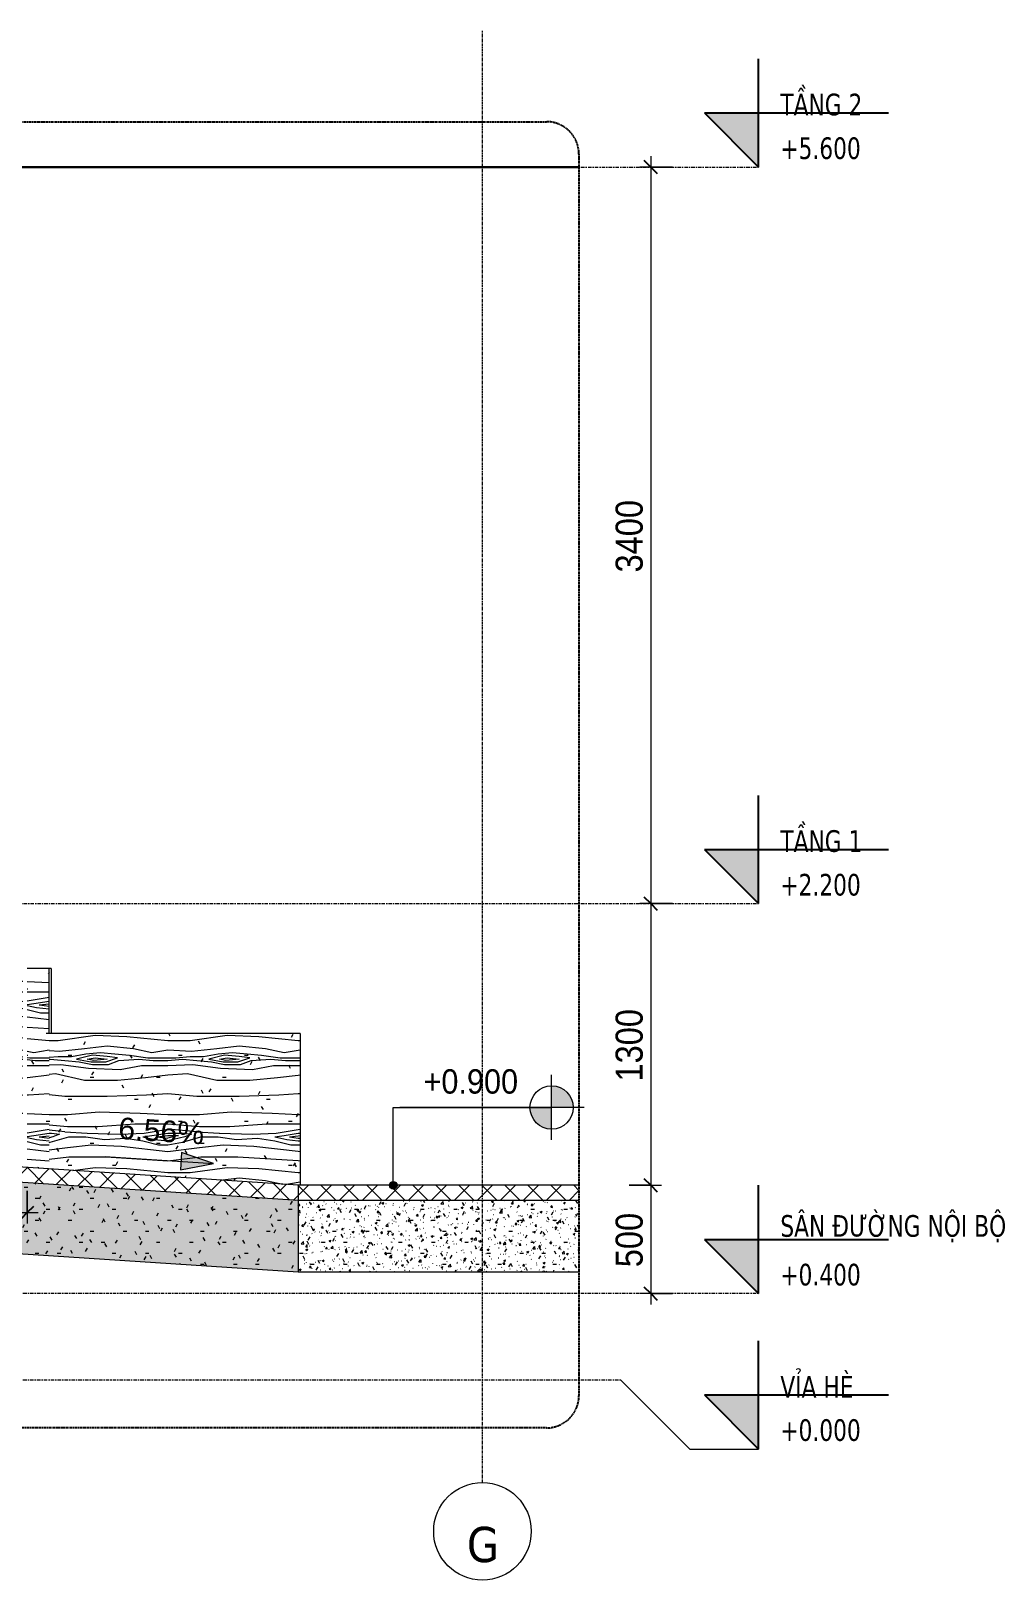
# Model space of a CAD drawing. Header units: millimetres. Extents: x 74302 to 149682, y -1785 to 49068.
# Drawn here: x 111102 to 115596, y -922 to 6229 of the extents above; entities that cross this region are included whole.
import ezdxf

# ---------------------------------------------------------------- set-up
doc = ezdxf.new("R2010")
doc.units = ezdxf.units.MM
for name, pattern in [('Centre', [31.75, 6.35, -4.7625, 15.875, -4.7625]), ('Grid Line', [22.225, 12.7, -3.175, 3.175, -3.175]), ('Hidden', [7.14375, 4.7625, -2.38125])]:
    doc.linetypes.add(name, pattern=pattern)
for name, color, linetype, lineweight in [('A-ANNO-DIMS', 211, 'Continuous', 9), ('A-ANNO-DIMS-50', 211, 'Continuous', 9), ('A-DETL-GENF', 92, 'Continuous', 18), ('A-DETL-GENF-3', 92, 'Hidden', 25), ('A-FLOR-FNSH-2', 7, 'Continuous', 18), ('A-FLOR-LEVL', 51, 'Continuous', 9), ('A-FLOR-LEVL-1', 51, 'Continuous', 25), ('A-FLOR-LEVL-2', 51, 'Centre', 9), ('A-FLOR-MCUT', 51, 'Continuous', 18), ('A-FLOR-PATT-2', 8, 'Continuous', 18), ('A-WALL', 113, 'Continuous', 18), ('A-WALL-PATT-5', 254, 'Continuous', 18), ('G-ANNO-DIMS', 111, 'Continuous', 9), ('M-EQPM', 50, 'Continuous', 18), ('M-EQPM-2', 50, 'Continuous', 25), ('S-GRID-1', 1, 'Grid Line', 9), ('S-GRID-IDEN', 1, 'Continuous', 9)]:
    doc.layers.add(name, color=color, linetype=linetype, lineweight=lineweight)
doc.styles.add('Arial_3', font='arial.ttf', dxfattribs={"height": 100})
doc.styles.add('Arial_4', font='arial.ttf', dxfattribs={"width": 0.9, "height": 112.5})
doc.styles.add('Tahoma_B', font='tahomabd.ttf', dxfattribs={"height": 162.5})
doc.styles.add('Tahoma_B_1', font='tahomabd.ttf', dxfattribs={"width": 0.85, "height": 100})
doc.styles.add('UTM Avo', font='', dxfattribs={"width": 0.9, "height": 125})
doc.styles.get('UTM Avo').set_extended_font_data('UTM Avo')
doc.dimstyles.new('1_Dim_chi_tiet_2_5', dxfattribs={"dimscale": 304.8, "dimtxt": 124.912619, "dimasz": 0.19685, "dimexe": 0.164042, "dimexo": 0.0625, "dimgap": 0.016404, "dimtad": 1, "dimdec": 0, "dimrnd": 5, "dimzin": 0, "dimdsep": 46, "dimtxsty": 'UTM Avo', "dimblk1": 'OBLIQUE', "dimblk2": 'OBLIQUE', "dimsah": 1, "dimcen": 0.09, "dimdle": 0.164042, "dimazin": 0, "dimtfac": 1, "dimtdec": 4, "dimtix": 1, "dimtmove": 0, "dimatfit": 3, "dimfxl": 0.328084, "dimfxlon": 1, "dimtvp": 1, "dimtolj": 1, "dimtzin": 0, "dimarcsym": 2})
pattern_1 = [(0, (108327.66, 15725), (203.2, 50.8), [16.764, -135.636, 16.764, -135.636, -812.8]), (0, (108327.66, 15725), (203.2, 50.8), [-304.8, 16.764, -288.036, 16.764, -135.636, -355.6]), (0, (108327.66, 15725), (203.2, 50.8), [-762, 16.764, -84.836, 16.764, -237.236]), (120, (108403.86, 15750.4), (-145.59409, 150.57636), [16.764, -135.636, 16.764, -135.636, -812.8]), (120, (108403.86, 15750.4), (-145.59409, 150.57636), [-304.8, 16.764, -288.036, 16.764, -135.636, -355.6]), (120, (108403.86, 15750.4), (-145.59409, 150.57636), [-762, 16.764, -84.836, 16.764, -237.236]), (240, (108429.26, 15852), (-57.60591, -201.37636), [16.764, -135.636, 16.764, -135.636, -812.8]), (240, (108429.26, 15852), (-57.60591, -201.37636), [-304.8, 16.764, -288.036, 16.764, -135.636, -355.6]), (240, (108429.26, 15852), (-57.60591, -201.37636), [-762, 16.764, -84.836, 16.764, -237.236])]
pattern_2 = [(50, (108327.66, 15725), (91.09195, -7.96922), [9.525, -104.775]), (355, (108327.66, 15725), (-17.6212, 95.5283), [7.62, -83.82]), (100.451, (108335.25, 15724.34), (73.47134, 87.55785), [8.095, -89.045]), (46.184, (108327.66, 15750.4), (135.5398, -21.0213), [14.287, -157.162]), (96.636, (108338.95, 15748.65), (118.7017, 123.7142), [12.143, -133.568]), (351.184, (108327.66, 15750.4), (118.7029, 123.713), [11.43, -125.73]), (21, (108340.36, 15744.05), (75.80726, -51.1323), [9.525, -104.775]), (326, (108340.36, 15744.05), (30.9012, 92.09387), [7.62, -83.82]), (71.451, (108346.68, 15739.79), (106.70837, 40.9602), [8.095, -89.045]), (37.5, (108327.66, 15725), (1.54416, 42.27754), [1.676, -81.128, 1.676, -83.414, -84.138]), (37.5, (108327.66, 15725), (1.54416, 42.27754), [-167.894, 1.676, -82.461]), (7.5, (108327.66, 15725), (33.40972, 50.09037), [1.676, -46.838, 1.676, -79.223, -32.068]), (7.5, (108327.66, 15725), (33.40972, 50.09037), [-129.413, 1.676, -30.391]), (327.5, (108299.338, 15725), (67.79551, -2.864035), [1.676, -30.074, 1.676, -97.384, -131.445]), (327.5, (108299.338, 15725), (67.79551, -2.864035), [-130.81, 1.676, -129.769]), (317.5, (108286.64, 15725), (74.06478, 12.71375), [1.676, -39.599, 1.676, -64.11, -93.345]), (317.5, (108286.64, 15725), (74.06478, 12.71375), [-107.061, 1.676, -91.669])]
pattern_3 = [(45, (108327.66, 15725), (-53.033, 53.033), []), (135, (108327.66, 15725), (-53.033, -53.033), [])]
pattern_4 = [(349.695, (112528.345, 869.39), (3657.5982, -609.61), [68.155, -6747.38]), (0, (112595.4, 857.2), (609.6, 609.6), [67.06, -542.54]), (18.435, (112662.46, 857.2), (1219.2, 609.602), [57.83, -1869.89]), (172.875, (112717.32, 875.49), (4267.1994, -609.599), [49.15, -4865.604]), (174.806, (112668.55, 881.584), (6096.004, -609.5547), [67.333, -6665.92]), (194.036, (112601.5, 887.68), (-1828.802, -609.592), [75.4, -2438.04]), (9.462, (112577.11, 869.39), (3048.005, 609.5835), [37.08, -3670.97]), (353.66, (112613.69, 875.49), (-4876.8008, 609.5835), [55.2, -5464.96]), (185.711, (112668.55, 869.39), (-5486.3951, -609.6394), [61.264, -6065.14]), (168.69, (112607.59, 863.3), (2438.4, -609.603), [31.084, -3077.28]), (354.806, (112473.48, 863.296), (-6096.004, 609.5547), [67.333, -6665.92]), (348.69, (112540.54, 857.2), (-2438.4, 609.603), [62.17, -3046.194]), (0, (112601.5, 845), (609.6, 609.6), [73.15, -536.45]), (20.556, (112674.65, 845.01), (3048, 1219.197), [52.084, -5156.34]), (3.814, (112723.417, 863.296), (8534.4012, 609.5889), [91.643, -9072.654]), (354.806, (112814.857, 869.39), (-6096.004, 609.5547), [67.333, -6665.92]), (0, (112881.9, 863.3), (609.6, 609.6), [67.06, -542.54]), (5.194, (112339.37, 863.296), (6096.004, 609.5547), [67.333, -6665.92]), (354.806, (112406.425, 869.39), (-6096.004, 609.5547), [67.333, -6665.92]), (0, (112339.37, 875.5), (609.6, 609.6), [36.58, -573.02]), (5.194, (112375.945, 875.49), (6096.004, 609.5547), [67.333, -6665.92]), (0, (112443, 881.6), (609.6, 609.6), [60.96, -548.64]), (10.305, (112503.96, 881.584), (-3657.5982, -609.61), [68.155, -6747.38]), (5.194, (112571.017, 893.776), (6096.004, 609.5547), [67.333, -6665.92]), (354.806, (112638.07, 899.87), (-6096.004, 609.5547), [67.333, -6665.92]), (354.806, (112705.13, 893.776), (-6096.004, 609.5547), [67.333, -6665.92]), (351.87, (112772.185, 887.68), (-3657.6004, 609.593), [86.21, -4224.31]), (0, (112857.5, 875.5), (609.6, 609.6), [91.44, -518.16]), (347.471, (112833.145, 509.73), (3047.9989, -609.6108), [56.2, -5564.033]), (354.289, (112888.01, 497.536), (-5486.3951, 609.6394), [61.264, -6065.14]), (8.13, (112833.145, 509.73), (3657.6004, 609.593), [43.105, -4267.42]), (9.462, (112875.82, 515.82), (3048.005, 609.5835), [74.16, -3633.89]), (0, (112339.37, 528), (609.6, 609.6), [73.15, -536.45]), (350.538, (112412.52, 528.02), (-3048.005, 609.5835), [37.08, -3670.97]), (201.801, (112449.1, 521.92), (1828.8045, 609.587), [32.83, -3249.97]), (192.995, (112418.617, 509.73), (5486.3931, 1219.2375), [81.33, -8051.747]), (352.875, (112900.2, 509.73), (-4267.1994, 609.599), [49.15, -4865.604]), (7.125, (112900.2, 509.73), (4267.1994, 609.599), [49.15, -4865.604]), (0, (112339.37, 515.8), (609.6, 609.6), [48.77, -560.83]), (194.036, (112388.14, 515.82), (-1828.802, -609.592), [50.27, -2463.18]), (356.633, (112473.48, 534.112), (-9753.5944, 609.6919), [103.81, -10277.302]), (357.709, (112577.113, 528.016), (-14630.39665, 609.6991), [152.522, -15099.665]), (3.18, (112729.513, 521.92), (10363.1983, 609.6312), [109.897, -10879.823]), (9.462, (112839.24, 528.02), (3048.005, 609.5835), [111.24, -3596.81]), (10.305, (112339.37, 473.15), (-3657.5982, -609.61), [68.155, -6747.38]), (15.945, (112406.425, 485.34), (-2438.4042, -609.583), [88.76, -4349.196]), (0, (112491.77, 509.7), (609.6, 609.6), [79.25, -530.35]), (351.87, (112571.02, 509.73), (-3657.6004, 609.593), [86.21, -4224.31]), (3.576, (112656.36, 497.536), (9144.003, 609.5468), [97.726, -9674.906]), (351.254, (112753.897, 503.63), (4267.201, -609.5878), [80.18, -7937.856]), (345.964, (112833.14, 491.44), (-1828.802, 609.592), [75.4, -2438.04]), (0, (112906.3, 473.15), (609.6, 609.6), [42.67, -566.93]), (174.806, (112473.48, 534.11), (6096.004, -609.5547), [134.665, -6598.587]), (355.236, (112339.37, 570.69), (-6705.5965, 609.6414), [146.81, -7193.745]), (0, (112485.7, 558.5), (609.6, 609.6), [140.2, -469.4]), (4.086, (112625.88, 558.496), (7924.795, 609.6527), [171.123, -8385.02]), (0, (112796.57, 570.7), (609.6, 609.6), [152.4, -457.2]), (7.125, (112339.37, 442.67), (4267.1994, 609.599), [147.443, -4767.31]), (6.34, (112485.67, 460.96), (4876.8008, 609.5835), [110.403, -5409.76]), (357.51, (112595.4, 473.152), (-13411.19697, 609.7044), [140.34, -13893.706]), (353.48, (112735.609, 467.056), (-15849.59217, 1828.85517), [214.749, -21260.135]), (3.013, (112339.37, 838.912), (10972.79715, 609.6408), [115.984, -11482.446]), (351.87, (112455.19, 845.01), (-3657.6004, 609.593), [129.316, -4181.21]), (357.614, (112583.209, 826.72), (-14020.79943, 609.6137), [146.43, -14496.664]), (10.62, (112729.513, 820.624), (-6705.59246, -1219.2397), [99.236, -9824.334]), (0, (112827.05, 838.9), (609.6, 609.6), [121.92, -487.68]), (356.82, (112339.37, 912.064), (-10363.1983, 609.6312), [109.897, -10879.823]), (6.009, (112449.097, 905.968), (-6095.999, -609.5992), [116.464, -11529.93]), (6.71, (112564.92, 918.16), (-5486.39734, -609.6157), [104.346, -10330.325]), (354.289, (112668.55, 930.35), (-5486.395, 609.6394), [122.53, -6003.877]), (347.905, (112790.473, 918.16), (-5486.3949, 1219.223), [87.28, -8640.862]), (9.462, (112875.82, 899.87), (3048.005, 609.5835), [74.16, -3633.89]), (3.814, (112339.37, 796.24), (8534.4012, 609.5889), [91.643, -9072.654]), (347.196, (112430.81, 802.336), (-7924.80896, 1828.76326), [137.532, -13615.67]), (0, (112564.9, 771.86), (609.6, 609.6), [152.4, -457.2]), (5.44, (112717.32, 771.856), (-6705.6025, -609.56085), [128.595, -12730.932]), (6.71, (112845.337, 784.048), (-5486.39734, -609.6157), [104.346, -10330.325]), (0, (112339.37, 954.74), (609.6, 609.6), [103.63, -505.97]), (8.13, (112443, 954.74), (3657.6004, 609.593), [172.42, -4138.1]), (357.614, (112613.689, 979.12), (-14020.79943, 609.6137), [146.43, -14496.664]), (354.472, (112759.993, 973.024), (12801.59101, -1219.3029), [189.859, -18796.025]), (6.843, (112339.369, 400), (-10363.19504, -1219.24128), [153.494, -15195.842]), (0, (112491.77, 418.3), (609.6, 609.6), [170.69, -438.91]), (356.348, (112662.457, 418.288), (-18897.60496, 1219.126665), [287.095, -28422.422]), (0, (112339.37, 613.36), (609.6, 609.6), [146.3, -463.3]), (4.764, (112485.673, 613.36), (6705.5965, 609.6414), [146.81, -7193.745]), (358.152, (112631.977, 625.552), (-18287.99624, 609.72412), [189.074, -18718.355]), (357.274, (112820.953, 619.456), (-12192.00424, 609.53415), [128.16, -12687.945]), (354.806, (112339.37, 710.896), (-6096.004, 609.5547), [134.665, -6598.587]), (0, (112473.5, 698.7), (609.6, 609.6), [195.07, -414.53]), (1.909, (112668.553, 698.704), (17678.40105, 609.55323), [182.982, -18115.176]), (3.576, (112851.433, 704.8), (9144.003, 609.5468), [97.726, -9674.906])]
pattern_5 = [(0, (108327.66, 15725), (406.4, 101.6), [16.764, -288.036, 16.764, -288.036, -1625.6]), (0, (108327.66, 15725), (406.4, 101.6), [-609.6, 16.764, -592.836, 16.764, -288.036, -711.2]), (0, (108327.66, 15725), (406.4, 101.6), [-1524, 16.764, -186.436, 16.764, -491.236]), (120, (108480.06, 15775.8), (-291.1882, 301.1527), [16.764, -288.036, 16.764, -288.036, -1625.6]), (120, (108480.06, 15775.8), (-291.1882, 301.1527), [-609.6, 16.764, -592.836, 16.764, -288.036, -711.2]), (120, (108480.06, 15775.8), (-291.1882, 301.1527), [-1524, 16.764, -186.436, 16.764, -491.236]), (240, (108530.86, 15979), (-115.2118, -402.7527), [16.764, -288.036, 16.764, -288.036, -1625.6]), (240, (108530.86, 15979), (-115.2118, -402.7527), [-609.6, 16.764, -592.836, 16.764, -288.036, -711.2]), (240, (108530.86, 15979), (-115.2118, -402.7527), [-1524, 16.764, -186.436, 16.764, -491.236])]

# ---------------------------------------------------------------- blocks, each defined once
blk = doc.blocks.new('TKTC_XREF_251221_MB TANG 2-7 - TKTC_XREF_251221_MB TANG 2-7-2039446-TKCS_SẢNH - BẬC CẤP 2 - MẶT CẮT 2')
at = {"layer": 'M-EQPM-2'}
for p, q in [((38056.9, 5600), (48882.3, 5600)), ((48882.3, 5600), (45738.6, 5600))]:
    blk.add_line(p, q, dxfattribs=at)
blk = doc.blocks.new('BORDER VIEW - BORDER VIEW-2359274-TKCS_SẢNH - BẬC CẤP 2 - MẶT CẮT 2')
at = {"layer": 'A-DETL-GENF-3'}
for p, q in [((38206.9, 5809.6), (48732.3, 5809.6)), ((48882.3, 5659.6), (48882.3, -70)), ((48732.3, -220), (38206.9, -220))]:
    blk.add_line(p, q, dxfattribs=at)
for centre, start, end in [((48732.3, 5659.6), 0, 90), ((48732.3, -70), 270, 0)]:
    blk.add_arc(centre, 150, start, end, dxfattribs=at)
blk = doc.blocks.new('Level - CAO ĐỘ LEVEL-350587-TKCS_SẢNH - BẬC CẤP 2 - MẶT CẮT 2')
at = {"layer": 'A-FLOR-LEVL'}
blk.add_hatch(color=256, dxfattribs=at).paths.add_polyline_path([(49710.9, 2450), (49710.9, 2200), (49460.9, 2450)])
at = {"layer": 'A-FLOR-LEVL-1'}
for p, q in [((49710.9, 2200), (49710.9, 2700)), ((49460.9, 2450), (49710.9, 2200)), ((49460.9, 2450), (50310.9, 2450))]:
    blk.add_line(p, q, dxfattribs=at)
blk = doc.blocks.new('Grid - M_Grid Head - Circle-353313-TKCS_SẢNH - BẬC CẤP 2 - MẶT CẮT 2')
at = {"layer": 'S-GRID-IDEN'}
blk.add_circle((39236.9, -697.3), 225, dxfattribs=at)
blk = doc.blocks.new('Spot Elevations - M_Spot Elevation - Target Filled-350595-TKCS_SẢNH - BẬC CẤP 2 - MẶT CẮT 2')
at = {"layer": 'G-ANNO-DIMS'}
h = blk.add_hatch(color=256, dxfattribs=at)
edge = h.paths.add_edge_path()
edge.add_line((48756.2, 1259.2), (48856.2, 1259.2))
edge.add_arc((48756.2, 1259.2), 100, 0, 90)
edge.add_line((48756.2, 1359.2), (48756.2, 1259.2))
h = blk.add_hatch(color=256, dxfattribs=at)
edge = h.paths.add_edge_path()
edge.add_line((48756.2, 1259.2), (48656.2, 1259.2))
edge.add_arc((48756.2, 1259.2), 100, 180, 270)
edge.add_line((48756.2, 1159.2), (48756.2, 1259.2))
for p, q in [((48756.2, 1109.2), (48756.2, 1409.2)), ((48906.2, 1259.2), (48056.2, 1259.2))]:
    blk.add_line(p, q, dxfattribs=at)
blk.add_circle((48756.2, 1259.2), 100, dxfattribs=at)
blk = doc.blocks.new('DIMBLOCK19-TKCS_SẢNH - BẬC CẤP 2 - MẶT CẮT 2')
at = {"layer": 'A-ANNO-DIMS-50'}
for p, q in [((109285, 873.6), (109285, 723.6)), ((109285, 773.6), (109285, 873.6)), ((111085, 873.6), (111085, 723.6)), ((111085, 773.6), (111085, 873.6)), ((109235, 773.6), (111135, 773.6))]:
    blk.add_line(p, q, dxfattribs=at)
at = {"layer": 'A-ANNO-DIMS-50', "lineweight": 25}
for p, q in [((109285, 773.6), (109315, 803.6)), ((111085, 773.6), (111115, 803.6)), ((109285, 773.6), (109255, 743.6)), ((111085, 773.6), (111055, 743.6))]:
    blk.add_line(p, q, dxfattribs=at)
at = {"layer": 'A-ANNO-DIMS-50', "color": 0, "insert": (110013.8, 936), "char_height": 125, "width": 410.824, "attachment_point": 1, "line_spacing_factor": 1.110334, "style": 'UTM Avo'}
blk.add_mtext('1800', dxfattribs=at)
blk = doc.blocks.new('_Oblique')
at = {"color": 0, "linetype": 'ByBlock', "lineweight": -2}
blk.add_line((-0.5, -0.5), (0.5, 0.5), dxfattribs=at)
blk = doc.blocks.new('DIMBLOCK22-TKCS_SẢNH - BẬC CẤP 2 - MẶT CẮT 2')
at = {"layer": 'A-ANNO-DIMS-50'}
for p, q in [((113961.6, 5650), (113961.6, 2200)), ((114061.6, 5600), (113911.6, 5600)), ((113961.6, 5600), (114061.6, 5600)), ((114061.6, 2200), (113911.6, 2200)), ((113961.6, 2200), (114061.6, 2200))]:
    blk.add_line(p, q, dxfattribs=at)
at = {"layer": 'A-ANNO-DIMS-50', "lineweight": 25}
for p, q in [((113961.6, 5600), (113931.6, 5630)), ((113961.6, 5600), (113991.6, 5570)), ((113961.6, 2200), (113931.6, 2230)), ((113961.6, 2200), (113991.6, 2170))]:
    blk.add_line(p, q, dxfattribs=at)
at = {"layer": 'A-ANNO-DIMS-50', "color": 0, "insert": (113799.2, 3728.8), "char_height": 125, "width": 410.824, "attachment_point": 1, "rotation": 90, "line_spacing_factor": 1.110334, "style": 'UTM Avo'}
blk.add_mtext('3400', dxfattribs=at)
blk = doc.blocks.new('DIMBLOCK23-TKCS_SẢNH - BẬC CẤP 2 - MẶT CẮT 2')
at = {"layer": 'A-ANNO-DIMS-50', "lineweight": 25}
for p, q in [((113961.6, 2200), (113931.6, 2230)), ((113961.6, 2200), (113991.6, 2170)), ((113961.6, 900), (113931.6, 930)), ((113961.6, 900), (113991.6, 870))]:
    blk.add_line(p, q, dxfattribs=at)
at = {"layer": 'A-ANNO-DIMS-50'}
for p, q in [((114061.6, 2200), (113911.6, 2200)), ((113961.6, 2200), (113961.6, 900)), ((113961.6, 2200), (114061.6, 2200)), ((113861.6, 900), (114011.6, 900)), ((113961.6, 900), (113861.6, 900))]:
    blk.add_line(p, q, dxfattribs=at)
at = {"layer": 'A-ANNO-DIMS-50', "color": 0, "insert": (113799.2, 1378.8), "char_height": 125, "width": 410.824, "attachment_point": 1, "rotation": 90, "line_spacing_factor": 1.110334, "style": 'UTM Avo'}
blk.add_mtext('1300', dxfattribs=at)
blk = doc.blocks.new('DIMBLOCK24-TKCS_SẢNH - BẬC CẤP 2 - MẶT CẮT 2')
at = {"layer": 'A-ANNO-DIMS-50', "lineweight": 25}
for p, q in [((113961.6, 900), (113931.6, 930)), ((113961.6, 900), (113991.6, 870)), ((113961.6, 400), (113931.6, 430)), ((113961.6, 400), (113991.6, 370))]:
    blk.add_line(p, q, dxfattribs=at)
at = {"layer": 'A-ANNO-DIMS-50'}
for p, q in [((113861.6, 900), (114011.6, 900)), ((113961.6, 900), (113861.6, 900)), ((113961.6, 900), (113961.6, 350)), ((114061.6, 400), (113911.6, 400)), ((113961.6, 400), (114061.6, 400))]:
    blk.add_line(p, q, dxfattribs=at)
at = {"layer": 'A-ANNO-DIMS-50', "color": 0, "insert": (113799.2, 521.6), "char_height": 125, "width": 308.118, "attachment_point": 1, "rotation": 90, "line_spacing_factor": 1.110334, "style": 'UTM Avo'}
blk.add_mtext('500', dxfattribs=at)

msp = doc.modelspace()

# ---------------------------------------------------------------- hatches: boundary and pattern name
at = {"layer": 'A-FLOR-PATT-2'}
h = msp.add_hatch(dxfattribs=at)
h.set_pattern_fill('FP_22', color=256, style=0, pattern_type=2)
h.set_pattern_definition(pattern_3)
h.paths.add_polyline_path([(112334.4, 830), (112334.4, 900), (109285, 1100), (109285, 1030), (110937.4, 921.6)])
h = msp.add_hatch(dxfattribs=at)
h.set_pattern_fill('FP_20', color=256, style=0, pattern_type=2)
h.set_pattern_definition(pattern_1)
h.paths.add_polyline_path([(112334.4, 500), (112334.4, 830), (109285, 1030), (109285, 700), (110937.4, 591.6)])
h = msp.add_hatch(dxfattribs=at)
h.set_pattern_fill('FP_21', color=256, style=0, pattern_type=2)
h.set_pattern_definition(pattern_2)
h.paths.add_polyline_path([(112334.4, 500), (112334.4, 830), (109285, 1030), (109285, 700), (110937.4, 591.6)])
h = msp.add_hatch(dxfattribs=at)
h.set_pattern_fill('FP_22', color=256, style=0, pattern_type=2)
h.set_pattern_definition(pattern_3)
h.paths.add_polyline_path([(112334.4, 830), (113630.3, 830), (113630.3, 900), (112334.4, 900)])
h = msp.add_hatch(dxfattribs=at)
h.set_pattern_fill('FP_20', color=256, style=0, pattern_type=2)
h.set_pattern_definition(pattern_1)
h.paths.add_polyline_path([(112334.4, 500), (113630.3, 500), (113630.3, 830), (112334.4, 830)])
h = msp.add_hatch(dxfattribs=at)
h.set_pattern_fill('FP_21', color=256, style=0, pattern_type=2)
h.set_pattern_definition(pattern_2)
h.paths.add_polyline_path([(112334.4, 500), (113630.3, 500), (113630.3, 830), (112334.4, 830)])
at = {"layer": 'A-WALL-PATT-5'}
h = msp.add_hatch(dxfattribs=at)
h.set_pattern_fill('FP_25', color=256, style=0, pattern_type=2)
h.set_pattern_definition(pattern_5)
h.paths.add_polyline_path([(111185.4, 975.4), (111185.4, 1900), (111085, 1899.5), (111085, 981.9)])
h.paths.add_polyline_path([(110964.6, 1214.3), (111000, 1214.3), (111000, 1900), (110870, 1900), (110870, 1214.3), (110937.4, 1214.3)])
h.paths.add_polyline_path([(111020, 1214.3), (111065, 1214.3), (111065, 1900), (111020, 1900), (111020, 1538.7)])
h.paths.add_polyline_path([(110785, 1214.3), (110850, 1214.3), (110850, 1900), (110720, 1900), (110720, 1378.6), (110785, 1378.6)])
h.paths.add_polyline_path([(110587.5, 1378.6), (110700, 1378.6), (110700, 1900), (110570, 1900), (110570, 1378.6)])
h.paths.add_polyline_path([(110485, 1378.6), (110550, 1378.6), (110550, 1900), (110420, 1900), (110420, 1542.9), (110485, 1542.9), (110485, 1464.4)])
h.paths.add_polyline_path([(110400, 1542.9), (110400, 1900), (110270, 1900), (110270, 1542.9)])
h.paths.add_polyline_path([(110250, 1542.9), (110250, 1900), (110120, 1900), (110120, 1707.1), (110185, 1707.1), (110185, 1542.9)])
h.paths.add_polyline_path([(109950, 1707.1), (109950, 1900), (109820, 1900), (109820, 1871.4), (109885, 1871.4), (109885, 1707.1)])
h.paths.add_polyline_path([(109970, 1707.1), (110100, 1707.1), (110100, 1900), (109970, 1900), (109970, 1709.1)])
h.paths.add_polyline_path([(109585, 1871.4), (109650, 1871.4), (109650, 1900), (109585, 1900), (109585, 1891.5)])
h.paths.add_polyline_path([(109800, 1871.4), (109800, 1900), (109670, 1900), (109670, 1871.4)])
h = msp.add_hatch(dxfattribs=at)
h.set_pattern_fill('FP_26', color=256, style=0, pattern_type=2)
h.set_pattern_definition([(349.695, (111374.37, 869.39), (3657.5982, -609.61), [68.155, -6747.38]), (0, (111441.4, 857.2), (609.6, 609.6), [67.06, -542.54]), (18.435, (111508.48, 857.2), (1219.2, 609.602), [57.83, -1869.89]), (172.875, (111563.35, 875.49), (4267.1994, -609.599), [49.15, -4865.604]), (174.806, (111514.58, 881.584), (6096.004, -609.5547), [67.333, -6665.92]), (194.036, (111447.52, 887.68), (-1828.802, -609.592), [75.4, -2438.04]), (9.462, (111423.14, 869.39), (3048.005, 609.5835), [37.08, -3670.97]), (353.66, (111459.715, 875.49), (-4876.8008, 609.5835), [55.2, -5464.96]), (185.711, (111514.58, 869.39), (-5486.3951, -609.6394), [61.264, -6065.14]), (168.69, (111453.62, 863.3), (2438.4, -609.6026), [31.084, -3077.28]), (354.806, (111319.507, 863.296), (-6096.004, 609.5547), [67.333, -6665.92]), (348.69, (111386.56, 857.2), (-2438.4, 609.6026), [62.17, -3046.194]), (0, (111447.5, 845), (609.6, 609.6), [73.15, -536.45]), (20.556, (111520.675, 845.01), (3048, 1219.197), [52.084, -5156.34]), (3.814, (111569.443, 863.296), (8534.40115, 609.5889), [91.643, -9072.654]), (354.806, (111660.88, 869.39), (-6096.004, 609.5547), [67.333, -6665.92]), (0, (111727.94, 863.3), (609.6, 609.6), [67.06, -542.54]), (5.194, (111185.395, 863.296), (6096.004, 609.5547), [67.333, -6665.92]), (354.806, (111252.45, 869.39), (-6096.004, 609.5547), [67.333, -6665.92]), (0, (111185.4, 875.5), (609.6, 609.6), [36.58, -573.02]), (5.194, (111221.97, 875.49), (6096.004, 609.5547), [67.333, -6665.92]), (0, (111289, 881.6), (609.6, 609.6), [60.96, -548.64]), (10.305, (111349.987, 881.584), (-3657.5982, -609.61), [68.155, -6747.38]), (5.194, (111417.04, 893.776), (6096.004, 609.5547), [67.333, -6665.92]), (354.806, (111484.1, 899.87), (-6096.004, 609.5547), [67.333, -6665.92]), (354.806, (111551.155, 893.776), (-6096.004, 609.5547), [67.333, -6665.92]), (351.87, (111618.21, 887.68), (-3657.6004, 609.593), [86.21, -4224.31]), (0, (111703.55, 875.5), (609.6, 609.6), [91.44, -518.16]), (347.471, (111679.17, 509.73), (3047.9989, -609.6108), [56.2, -5564.033]), (354.289, (111734.035, 497.536), (-5486.3951, 609.6394), [61.264, -6065.14]), (8.13, (111679.17, 509.73), (3657.6004, 609.593), [43.105, -4267.42]), (9.462, (111721.84, 515.82), (3048.005, 609.5835), [74.16, -3633.89]), (0, (111185.4, 528), (609.6, 609.6), [73.15, -536.45]), (350.538, (111258.55, 528.02), (-3048.005, 609.5835), [37.08, -3670.97]), (201.801, (111295.12, 521.92), (1828.8045, 609.587), [32.83, -3249.97]), (192.995, (111264.643, 509.73), (5486.3931, 1219.2375), [81.33, -8051.747]), (352.875, (111746.23, 509.73), (-4267.1994, 609.5991), [49.15, -4865.604]), (7.125, (111746.23, 509.73), (4267.1994, 609.5991), [49.15, -4865.604]), (0, (111185.4, 515.8), (609.6, 609.6), [48.77, -560.83]), (194.036, (111234.16, 515.82), (-1828.802, -609.592), [50.27, -2463.18]), (356.633, (111319.507, 534.112), (-9753.5944, 609.6919), [103.81, -10277.302]), (357.709, (111423.139, 528.016), (-14630.39665, 609.6991), [152.522, -15099.665]), (3.18, (111575.54, 521.92), (10363.1983, 609.6312), [109.897, -10879.823]), (9.462, (111685.27, 528.02), (3048.005, 609.5835), [111.24, -3596.81]), (10.305, (111185.395, 473.15), (-3657.5982, -609.61), [68.155, -6747.38]), (15.945, (111252.45, 485.34), (-2438.4042, -609.583), [88.76, -4349.196]), (0, (111337.8, 509.7), (609.6, 609.6), [79.25, -530.35]), (351.87, (111417.04, 509.73), (-3657.6004, 609.593), [86.21, -4224.31]), (3.576, (111502.387, 497.536), (9144.00297, 609.5468), [97.726, -9674.906]), (351.254, (111599.923, 503.63), (4267.201, -609.5878), [80.18, -7937.856]), (345.964, (111679.17, 491.44), (-1828.802, 609.592), [75.4, -2438.04]), (0, (111752.3, 473.15), (609.6, 609.6), [42.67, -566.93]), (174.806, (111319.507, 534.11), (6096.004, -609.5547), [134.665, -6598.587]), (355.236, (111185.395, 570.69), (-6705.5965, 609.6414), [146.81, -7193.745]), (0, (111331.7, 558.5), (609.6, 609.6), [140.21, -469.39]), (4.086, (111471.907, 558.496), (7924.795, 609.6527), [171.123, -8385.02]), (0, (111642.6, 570.7), (609.6, 609.6), [152.4, -457.2]), (7.125, (111185.395, 442.67), (4267.1994, 609.599), [147.443, -4767.31]), (6.34, (111331.7, 460.96), (4876.8008, 609.5835), [110.403, -5409.76]), (357.51, (111441.427, 473.152), (-13411.19697, 609.7044), [140.34, -13893.706]), (353.48, (111581.635, 467.056), (-15849.59217, 1828.85517), [214.749, -21260.135]), (3.013, (111185.395, 838.912), (10972.79715, 609.6408), [115.984, -11482.446]), (351.87, (111301.22, 845.01), (-3657.6004, 609.593), [129.316, -4181.21]), (357.614, (111429.235, 826.72), (-14020.79943, 609.61372), [146.43, -14496.664]), (10.62, (111575.54, 820.624), (-6705.59246, -1219.2397), [99.236, -9824.334]), (0, (111673.1, 838.9), (609.6, 609.6), [121.92, -487.68]), (356.82, (111185.395, 912.064), (-10363.1983, 609.6312), [109.897, -10879.823]), (6.009, (111295.123, 905.968), (-6095.999, -609.5992), [116.464, -11529.93]), (6.71, (111410.947, 918.16), (-5486.39734, -609.61573), [104.346, -10330.325]), (354.289, (111514.58, 930.35), (-5486.3951, 609.6394), [122.53, -6003.877]), (347.905, (111636.5, 918.16), (-5486.3949, 1219.22295), [87.28, -8640.862]), (9.462, (111721.84, 899.87), (3048.005, 609.5835), [74.16, -3633.89]), (3.814, (111185.395, 796.24), (8534.40115, 609.5889), [91.643, -9072.654]), (347.196, (111276.835, 802.336), (-7924.80896, 1828.76326), [137.532, -13615.67]), (0, (111410.95, 771.86), (609.6, 609.6), [152.4, -457.2]), (5.44, (111563.347, 771.856), (-6705.6025, -609.56085), [128.595, -12730.932]), (6.71, (111691.363, 784.048), (-5486.39734, -609.61573), [104.346, -10330.325]), (0, (111185.4, 954.74), (609.6, 609.6), [103.63, -505.97]), (8.13, (111289.03, 954.74), (3657.6004, 609.593), [172.42, -4138.1]), (357.614, (111459.715, 979.12), (-14020.79943, 609.61372), [146.43, -14496.664]), (354.472, (111606.019, 973.024), (12801.59101, -1219.3029), [189.859, -18796.025]), (6.843, (111185.395, 400), (-10363.19504, -1219.24128), [153.494, -15195.842]), (0, (111337.8, 418.3), (609.6, 609.6), [170.69, -438.91]), (356.348, (111508.483, 418.288), (-18897.60496, 1219.126665), [287.095, -28422.422]), (0, (111185.4, 613.36), (609.6, 609.6), [146.3, -463.3]), (4.764, (111331.7, 613.36), (6705.5965, 609.6414), [146.81, -7193.745]), (358.152, (111478.003, 625.552), (-18287.99624, 609.72412), [189.074, -18718.355]), (357.274, (111666.98, 619.456), (-12192.00424, 609.53415), [128.16, -12687.945]), (354.806, (111185.395, 710.896), (-6096.004, 609.5547), [134.665, -6598.587]), (0, (111319.5, 698.7), (609.6, 609.6), [195.07, -414.53]), (1.909, (111514.579, 698.704), (17678.40105, 609.55323), [182.982, -18115.176]), (3.576, (111697.46, 704.8), (9144.00297, 609.5468), [97.726, -9674.906])])
h.paths.add_polyline_path([(111185.4, 975.4), (111185.4, 1900), (111085, 1899.5), (111085, 981.9)])
h.paths.add_polyline_path([(110964.6, 1214.3), (111000, 1214.3), (111000, 1900), (110870, 1900), (110870, 1214.3), (110937.4, 1214.3)])
h.paths.add_polyline_path([(111020, 1214.3), (111065, 1214.3), (111065, 1900), (111020, 1900), (111020, 1538.7)])
h.paths.add_polyline_path([(110785, 1214.3), (110850, 1214.3), (110850, 1900), (110720, 1900), (110720, 1378.6), (110785, 1378.6)])
h.paths.add_polyline_path([(110587.5, 1378.6), (110700, 1378.6), (110700, 1900), (110570, 1900), (110570, 1378.6)])
h.paths.add_polyline_path([(110485, 1378.6), (110550, 1378.6), (110550, 1900), (110420, 1900), (110420, 1542.9), (110485, 1542.9), (110485, 1464.4)])
h.paths.add_polyline_path([(110400, 1542.9), (110400, 1900), (110270, 1900), (110270, 1542.9)])
h.paths.add_polyline_path([(110250, 1542.9), (110250, 1900), (110120, 1900), (110120, 1707.1), (110185, 1707.1), (110185, 1542.9)])
h.paths.add_polyline_path([(109950, 1707.1), (109950, 1900), (109820, 1900), (109820, 1871.4), (109885, 1871.4), (109885, 1707.1)])
h.paths.add_polyline_path([(109970, 1707.1), (110100, 1707.1), (110100, 1900), (109970, 1900), (109970, 1709.1)])
h.paths.add_polyline_path([(109585, 1871.4), (109650, 1871.4), (109650, 1900), (109585, 1900), (109585, 1891.5)])
h.paths.add_polyline_path([(109800, 1871.4), (109800, 1900), (109670, 1900), (109670, 1871.4)])
h = msp.add_hatch(dxfattribs=at)
h.set_pattern_fill('FP_25', color=256, style=0, pattern_type=2)
h.set_pattern_definition(pattern_5)
h.paths.add_polyline_path([(112334.4, 900), (112334.4, 1600), (111185.4, 1600), (111185.4, 975.4)])
h = msp.add_hatch(dxfattribs=at)
h.set_pattern_fill('FP_24', color=256, style=0, pattern_type=2)
h.set_pattern_definition(pattern_4)
h.paths.add_polyline_path([(112334.4, 900), (112334.4, 1600), (111185.4, 1600), (111185.4, 975.4)])
h = msp.add_hatch(dxfattribs=at)
h.set_pattern_fill('FP_24', color=256, style=0, pattern_type=2)
h.set_pattern_definition(pattern_4)
h.paths.add_polyline_path([(112344.4, 900), (112344.4, 1600), (112334.4, 1600), (112334.4, 900)])
at = {"layer": 'G-ANNO-DIMS'}
msp.add_hatch(color=256, dxfattribs=at).paths.add_polyline_path([(111943.7, 1000.8), (111796.7, 1050.7), (111791.4, 970.5)])
h = msp.add_hatch(color=256, dxfattribs=at)
edge = h.paths.add_edge_path()
edge.add_arc((112773.5, 900), 17.5, 0, 360)

# ---------------------------------------------------------------- linework, layer by layer
at = {"layer": 'A-FLOR-FNSH-2'}
for p, q in [((112334.4, 900), (109285, 1100)), ((113630.3, 900), (112334.4, 900)), ((112334.4, 900), (112334.4, 500)), ((109285, 700), (112334.4, 500)), ((112334.4, 500), (113630.3, 500))]:
    msp.add_line(p, q, dxfattribs=at)
at = {"layer": 'A-FLOR-LEVL'}
for p, q in [((113823.9, 0), (114141.4, -317.5)), ((114141.4, -317.5), (114458.9, -317.5))]:
    msp.add_line(p, q, dxfattribs=at)
at = {"layer": 'A-FLOR-LEVL-2'}
for p, q in [((102167.3, 5600), (114458.9, 5600)), ((102167.3, 2200), (114458.9, 2200)), ((114458.9, 400), (102167.3, 400)), ((113823.9, 0), (102167.3, 0))]:
    msp.add_line(p, q, dxfattribs=at)
at = {"layer": 'A-FLOR-MCUT'}
for p, q in [((112334.4, 830), (109285, 1030)), ((113630.3, 830), (112334.4, 830))]:
    msp.add_line(p, q, dxfattribs=at)
at = {"layer": 'A-WALL'}
for p, q in [((111195.4, 1900), (111085, 1900)), ((111185.4, 1600), (111185.4, 1900)), ((111195.4, 1900), (111195.4, 1600)), ((112344.4, 1600), (111185.4, 1600)), ((112344.4, 1600), (112344.4, 900))]:
    msp.add_line(p, q, dxfattribs=at)
at = {"layer": 'G-ANNO-DIMS'}
for p, q in [((112773.5, 1259.2), (113504.2, 1259.2)), ((112773.5, 900), (112773.5, 1259.2)), ((111444.8, 1033.5), (111943.7, 1000.8)), ((111796.7, 1050.7), (111791.4, 970.5)), ((111943.7, 1000.8), (111796.7, 1050.7)), ((111791.4, 970.5), (111943.7, 1000.8))]:
    msp.add_line(p, q, dxfattribs=at)
msp.add_circle((112773.5, 900), 17.5, dxfattribs=at)
at = {"layer": 'S-GRID-1'}
for p, q in [((113185, 4978.5), (113185, 6228.5)), ((113185, 777.7), (113185, 4978.5)), ((113185, -472.3), (113185, 777.7))]:
    msp.add_line(p, q, dxfattribs=at)

# ---------------------------------------------------------------- block references
at = {"layer": 'A-DETL-GENF'}
msp.add_blockref('BORDER VIEW - BORDER VIEW-2359274-TKCS_SẢNH - BẬC CẤP 2 - MẶT CẮT 2', (64748, 0), dxfattribs=at)
at = {"layer": 'A-FLOR-LEVL-1'}
for p in [(64748, 3400), (64748, 0), (64748, -1800), (64748, -2517.5)]:
    msp.add_blockref('Level - CAO ĐỘ LEVEL-350587-TKCS_SẢNH - BẬC CẤP 2 - MẶT CẮT 2', p, dxfattribs=at)
at = {"layer": 'G-ANNO-DIMS'}
msp.add_blockref('Spot Elevations - M_Spot Elevation - Target Filled-350595-TKCS_SẢNH - BẬC CẤP 2 - MẶT CẮT 2', (64748, 0), dxfattribs=at)
at = {"layer": 'M-EQPM'}
msp.add_blockref('TKTC_XREF_251221_MB TANG 2-7 - TKTC_XREF_251221_MB TANG 2-7-2039446-TKCS_SẢNH - BẬC CẤP 2 - MẶT CẮT 2', (64748, 0), dxfattribs=at)
at = {"layer": 'S-GRID-IDEN'}
msp.add_blockref('Grid - M_Grid Head - Circle-353313-TKCS_SẢNH - BẬC CẤP 2 - MẶT CẮT 2', (73948, 0), dxfattribs=at)

# ---------------------------------------------------------------- texts
at = {"layer": 'A-FLOR-LEVL', "char_height": 100, "line_spacing_factor": 0.996129, "style": 'Tahoma_B_1'}
for s, insert, width, attachment_point in [('\\pt510,1020,1530,2040,2550,3060,3570,4080,4590,5100,5610,6120,6630,7140,7650,8160,8670,9180,9690,10200,10710,11220,11730,12240,12750,13260,13770,14280,14790,15300,15810,16320;TẦNG 2', (114559.2, 5837.2), 452.625, 7), ('\\pt212.5,425,637.5,850,1062.5,1275,1487.5,1700,1912.5,2125,2337.5,2550,2762.5,2975,3187.5,3400,3612.5,3825,4037.5,4250,4462.5,4675,4887.5,5100,5312.5,5525,5737.5,5950,6162.5,6375,6587.5,6800;+5.600', (114559.2, 5737.5), 441.575, 1), ('\\pt510,1020,1530,2040,2550,3060,3570,4080,4590,5100,5610,6120,6630,7140,7650,8160,8670,9180,9690,10200,10710,11220,11730,12240,12750,13260,13770,14280,14790,15300,15810,16320;TẦNG 1', (114559.2, 2437.2), 452.625, 7), ('\\pt212.5,425,637.5,850,1062.5,1275,1487.5,1700,1912.5,2125,2337.5,2550,2762.5,2975,3187.5,3400,3612.5,3825,4037.5,4250,4462.5,4675,4887.5,5100,5312.5,5525,5737.5,5950,6162.5,6375,6587.5,6800;+2.200', (114559.2, 2337.5), 441.575, 1), ('\\pt510,1020,1530,2040,2550,3060,3570,4080,4590,5100,5610,6120,6630,7140,7650,8160,8670,9180,9690,10200,10710,11220,11730,12240,12750,13260,13770,14280,14790,15300,15810,16320;SÂN ĐƯỜNG NỘI BỘ', (114559.2, 637.2), 1256.725, 7), ('\\pt212.5,425,637.5,850,1062.5,1275,1487.5,1700,1912.5,2125,2337.5,2550,2762.5,2975,3187.5,3400,3612.5,3825,4037.5,4250,4462.5,4675,4887.5,5100,5312.5,5525,5737.5,5950,6162.5,6375,6587.5,6800;+0.400', (114559.2, 537.5), 441.575, 1), ('\\pt510,1020,1530,2040,2550,3060,3570,4080,4590,5100,5610,6120,6630,7140,7650,8160,8670,9180,9690,10200,10710,11220,11730,12240,12750,13260,13770,14280,14790,15300,15810,16320;VỈA HÈ', (114559.2, -80.3), 427.55, 7), ('\\pt212.5,425,637.5,850,1062.5,1275,1487.5,1700,1912.5,2125,2337.5,2550,2762.5,2975,3187.5,3400,3612.5,3825,4037.5,4250,4462.5,4675,4887.5,5100,5312.5,5525,5737.5,5950,6162.5,6375,6587.5,6800;+0.000', (114559.2, -180), 441.575, 1)]:
    msp.add_mtext(s, dxfattribs=dict(at, insert=insert, width=width, attachment_point=attachment_point))
at = {"layer": 'G-ANNO-DIMS', "insert": (112912.9, 1435.5), "char_height": 112.5, "width": 519.248, "attachment_point": 1, "line_spacing_factor": 0.941778, "style": 'Arial_4'}
msp.add_mtext('+0.900', dxfattribs=at)
at = {"layer": 'G-ANNO-DIMS', "insert": (111509.3, 1214.2), "char_height": 100, "width": 473.789, "attachment_point": 1, "rotation": 356.24754, "line_spacing_factor": 0.941778, "style": 'Arial_3'}
msp.add_mtext('6.56%', dxfattribs=at)

# ---------------------------------------------------------------- dimensions: what is measured, and where the dimension line sits
at = {"layer": 'A-ANNO-DIMS'}
for base, p1, p2, override, picture, middle in [((113961.6, 2200), (114061.6, 5600), (114061.6, 2200), {"dimpost": '<>', "dimfxl": 3400}, 'DIMBLOCK22-TKCS_SẢNH - BẬC CẤP 2 - MẶT CẮT 2', (113891.9, 3900)), ((113961.6, 900), (114061.6, 2200), (113861.6, 900), {"dimpost": '<>', "dimfxl": 1315.294644}, 'DIMBLOCK23-TKCS_SẢNH - BẬC CẤP 2 - MẶT CẮT 2', (113891.9, 1550)), ((113961.6, 400), (113861.6, 900), (114061.6, 400), {"dimpost": '<>', "dimfxl": 538.516481}, 'DIMBLOCK24-TKCS_SẢNH - BẬC CẤP 2 - MẶT CẮT 2', (113891.9, 650))]:
    dim = msp.add_linear_dim(base=base, p1=p1, p2=p2, angle=90, dimstyle='1_Dim_chi_tiet_2_5', override=override, dxfattribs=at)
    dim.commit()
    dim.dimension.update_dxf_attribs({"geometry": picture, "text_midpoint": middle})
dim = msp.add_linear_dim(base=(111085, 773.6), p1=(109285, 873.6), p2=(111085, 873.6), dimstyle='1_Dim_chi_tiet_2_5', override={"dimpost": '<>', "dimfxl": 1800}, dxfattribs=at)
dim.commit()
dim.dimension.update_dxf_attribs({"geometry": 'DIMBLOCK19-TKCS_SẢNH - BẬC CẤP 2 - MẶT CẮT 2', "text_midpoint": (110185, 843.3)})

# ---------------------------------------------------------------- next in the draw order: texts
at = {"layer": 'S-GRID-IDEN', "insert": (113187.3, -759.7), "char_height": 162.5, "width": 168.5, "attachment_point": 5, "line_spacing_factor": 0.996129, "style": 'Tahoma_B', "bg_fill": 3, "box_fill_scale": 1.25, "bg_fill_color": 256, "bg_fill_true_color": 13158600, "bg_fill_transparency": 0}
msp.add_mtext('\\pt634.99962,1269.99925,1905.0005,2540.00013,3174.99975,3809.99937,4445.00062,5080.00025,5714.99987,6349.9995,6985.00075,7620.00037,8255,8889.99962,9524.99925,10160.0005,10795.00013,11429.99975,12064.99938,12700.00063,13335.00025,13969.99988,14604.9995,15240.00075,15875.00038,16510,17144.99963,17779.99925,18415.0005,19050.00013,19684.99975,20319.99938;G', dxfattribs=at)

doc.saveas('drawing.dxf')
